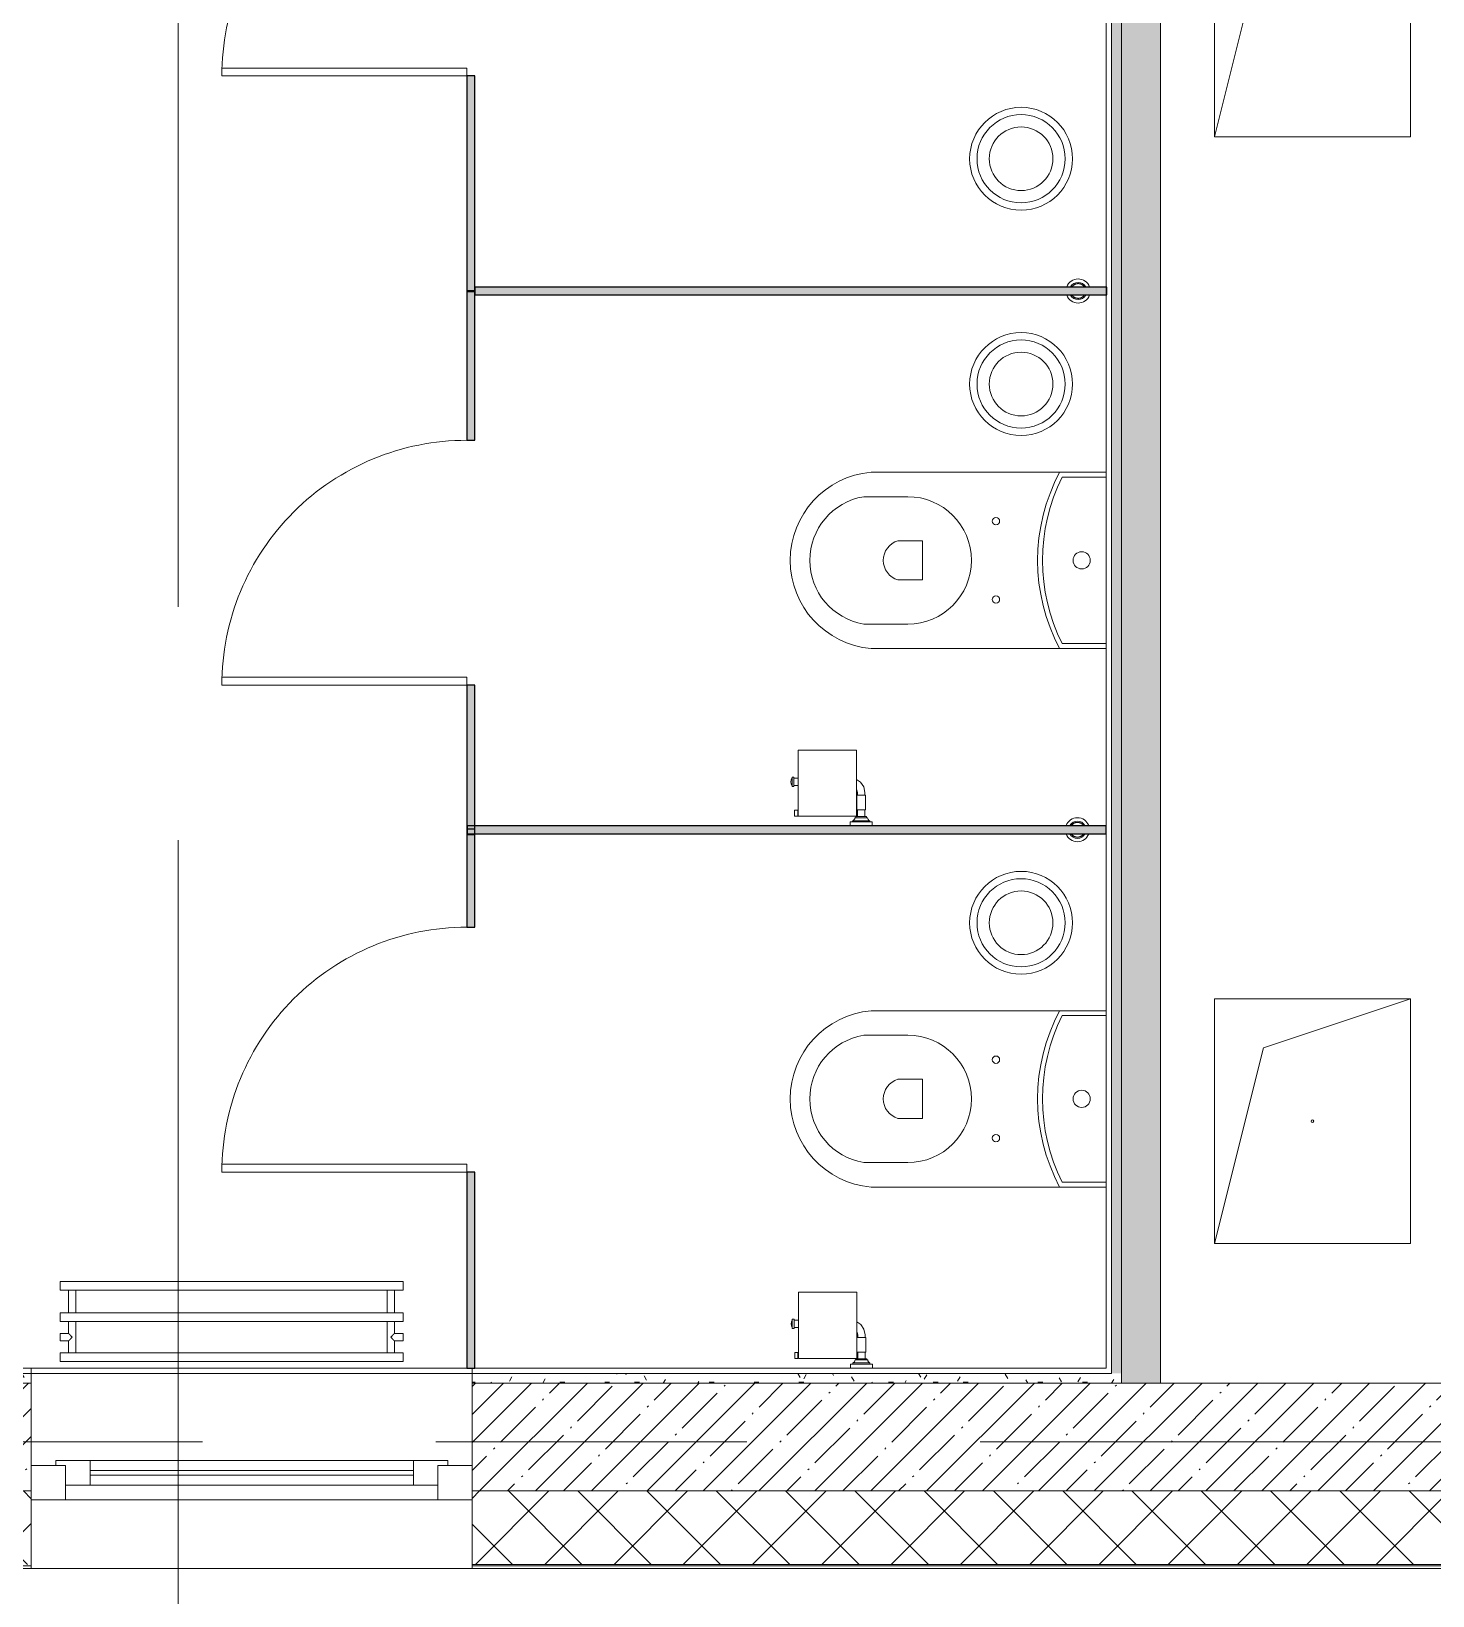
# Model space of a CAD drawing. Header units: millimetres. Extents: x 35111 to 235598, y -8553 to 29000.
# Drawn here: x 66160 to 69020, y -314 to 2880 of the extents above; entities that cross this region are included whole.
import ezdxf

# ---------------------------------------------------------------- set-up
doc = ezdxf.new("R2010")
doc.units = ezdxf.units.MM
doc.linetypes.add('Осевая', pattern=[3175, 635, -476.25, 1587.5, -476.25])
for name, color, linetype, lineweight in [('A-DETL-GENF', 7, 'Continuous', 9), ('A-DOOR', 7, 'Continuous', 9), ('A-GENM', 7, 'Continuous', 9), ('A-GENM-1', 7, 'Continuous', 25), ('A-GLAZ', 7, 'Continuous', 9), ('A-GLAZ-1', 7, 'Continuous', 13), ('A-WALL', 7, 'Continuous', 9), ('I-WALL', 7, 'Continuous', 9), ('M-EQPM', 7, 'Continuous', 9), ('P-SANR-FIXT', 7, 'Continuous', 9), ('Оси', 7, 'Continuous', 9), ('Оси-2', 7, 'Осевая', 9)]:
    doc.layers.add(name, color=color, linetype=linetype, lineweight=lineweight)
doc.layers.add('A-WALL-1', color=7, linetype='Continuous', lineweight=9, true_color=0x3c3c3c)
doc.layers.add('A-WALL-FNSH-1', color=7, linetype='Continuous', lineweight=9, true_color=0x3c3c3c)
pattern_1 = [(0, (0, 0), (121.92, 30.48), [10.058, -81.382, 10.058, -81.382, -487.68]), (0, (0, 0), (121.92, 30.48), [-182.88, 10.058, -172.822, 10.058, -81.382, -213.36]), (0, (0, 0), (121.92, 30.48), [-457.2, 10.058, -50.902, 10.058, -142.342]), (120, (45.72, 15.24), (-87.356454, 90.345817), [10.058, -81.382, 10.058, -81.382, -487.68]), (120, (45.72, 15.24), (-87.356454, 90.345817), [-182.88, 10.058, -172.822, 10.058, -81.382, -213.36]), (120, (45.72, 15.24), (-87.356454, 90.345817), [-457.2, 10.058, -50.902, 10.058, -142.342]), (240, (60.96, 76.2), (-34.563546, -120.825817), [10.058, -81.382, 10.058, -81.382, -487.68]), (240, (60.96, 76.2), (-34.563546, -120.825817), [-182.88, 10.058, -172.822, 10.058, -81.382, -213.36]), (240, (60.96, 76.2), (-34.563546, -120.825817), [-457.2, 10.058, -50.902, 10.058, -142.342])]

# ---------------------------------------------------------------- blocks, each defined once
blk = doc.blocks.new('120_Окно_СКБ_1Ст - 120_Окно_СКБ_1Ст 900х2500_h_-V19-План размещения напольных электротехнических лючков и розеток 3 этажа в осях 12-23')
at = {"layer": 'A-GLAZ'}
for p, q in [((450, -57), (-450, -57)), ((-450, -127), (-400, -127)), ((-330, -107), (330, -107)), ((330, -117), (-330, -117)), ((400, -127), (450, -127))]:
    blk.add_line(p, q, dxfattribs=at)
at = {"layer": 'A-GLAZ-1'}
for p, q in [((-450, -127), (-450, -57)), ((-450, -57), (-380, -57)), ((-380, -57), (-380, -127)), ((380, -127), (380, -57)), ((380, -57), (450, -57)), ((450, -57), (450, -127)), ((380, -87), (-380, -87)), ((-380, -87), (-380, -127)), ((-330, -137), (-330, -87)), ((330, -137), (330, -87)), ((380, -127), (380, -87)), ((-380, -127), (-450, -127)), ((-380, -127), (-400, -127)), ((-400, -127), (-400, -137)), ((450, -127), (380, -127)), ((400, -127), (380, -127)), ((400, -137), (400, -127)), ((-400, -137), (400, -137)), ((400, -137), (-400, -137))]:
    blk.add_line(p, q, dxfattribs=at)
blk = doc.blocks.new('GM_Отверстие прямоугольное _в плите_ - Отверстие-21609437-План размещения напольных электротехнических лючков и розеток 3 этажа в осях 12-23')
at = {"layer": 'A-GENM'}
for p, q in [((-200, -250), (-200, 250)), ((-200, 250), (200, 250)), ((200, 250), (-200, 250)), ((-200, 250), (-200, -250)), ((-100, 150), (200, 250)), ((200, 250), (200, -250)), ((200, -250), (200, 250)), ((-200, -250), (-100, 150)), ((200, -250), (-200, -250)), ((-200, -250), (200, -250))]:
    blk.add_line(p, q, dxfattribs=at)
for start, end in [(360, 180), (180, 360)]:
    blk.add_arc((0, 0), 2.5, start, end, dxfattribs=at)
blk = doc.blocks.new('radiator_prado_classic_z_tip_30_po exemplyaru - Classic Z Тип 30-500-30677900-План размещения напольных электротехнических лючков и розеток 3 этажа в осях 12-23')
at = {"layer": 'M-EQPM'}
for p, q in [((0, 228), (0, 210)), ((700, 228), (0, 228)), ((700, 210), (700, 228)), ((0, 210), (700, 210)), ((17.5, 210), (17.5, 164)), ((32.5, 164), (32.5, 210)), ((667.5, 210), (667.5, 164)), ((682.5, 164), (682.5, 210)), ((700, 164), (0, 164)), ((0, 164), (0, 146)), ((700, 146), (700, 164)), ((0, 146), (700, 146)), ((17.5, 146), (17.5, 121.5)), ((32.5, 82), (32.5, 146)), ((667.5, 146), (667.5, 82)), ((682.5, 121.5), (682.5, 146)), ((17.5, 121.5), (0, 121.5)), ((17.5, 121.5), (0, 121.5)), ((0, 121.5), (0, 121.2)), ((0, 106.5), (0, 121.5)), ((0, 121.2), (0, 121.2)), ((0, 106.8), (0, 106.5)), ((0, 106.8), (0, 106.8)), ((0, 106.5), (17.5, 106.5)), ((0, 106.5), (17.5, 106.5)), ((17.5, 106.5), (17.5, 82)), ((700, 121.5), (682.5, 121.5)), ((700, 121.5), (682.5, 121.5)), ((682.5, 82), (682.5, 106.5)), ((682.5, 106.5), (700, 106.5)), ((682.5, 106.5), (700, 106.5)), ((700, 121.5), (700, 106.5)), ((700, 121.2), (700, 121.5)), ((700, 121.5), (700, 121.2)), ((700, 121.2), (700, 121.5)), ((700, 106.5), (700, 106.8)), ((700, 106.8), (700, 106.5)), ((700, 106.5), (700, 106.8)), ((700, 82), (0, 82)), ((0, 82), (0, 64)), ((700, 64), (0, 64)), ((700, 64), (700, 82))]:
    blk.add_line(p, q, dxfattribs=at)
for points, knots in [([(25, 114), (24.5, 114.5), (23.6, 115.4), (22.4, 116.6), (21.6, 117.4), (21.1, 117.9), (20.8, 118.2), (20.5, 118.5), (20.2, 118.8), (19.8, 119.1), (19.6, 119.4), (19.3, 119.7), (19, 120), (18.7, 120.3), (18.5, 120.5), (18.3, 120.7), (18.1, 120.9), (17.9, 121.1), (17.8, 121.2), (17.7, 121.3), (17.5, 121.5), (17.5, 121.5), (17.5, 121.5)], [0, 0, 0, 0, 0.142857, 0.285714, 0.357143, 0.392857, 0.428571, 0.464286, 0.5, 0.535714, 0.571429, 0.607143, 0.642857, 0.678571, 0.714286, 0.75, 0.785714, 0.821429, 0.857143, 0.892857, 0.928571, 1, 1, 1, 1]), ([(17.5, 106.5), (17.5, 106.5), (17.5, 106.5), (17.7, 106.7), (17.8, 106.8), (17.9, 106.9), (18.1, 107.1), (18.3, 107.3), (18.5, 107.5), (18.7, 107.7), (19, 108), (19.3, 108.3), (19.6, 108.6), (19.8, 108.9), (20.3, 109.3), (20.7, 109.7), (21.1, 110.1), (21.6, 110.6), (22.4, 111.4), (23.6, 112.6), (24.5, 113.5), (25, 114)], [0, 0, 0, 0, 0.071429, 0.107143, 0.142857, 0.178571, 0.214286, 0.25, 0.285714, 0.321429, 0.357143, 0.392857, 0.428571, 0.464286, 0.5, 0.571429, 0.607143, 0.642857, 0.714286, 0.857143, 1, 1, 1, 1]), ([(675, 114), (675.5, 114.5), (676.4, 115.4), (677.6, 116.6), (678.4, 117.4), (678.9, 117.9), (679.2, 118.2), (679.5, 118.5), (679.8, 118.8), (680.1, 119.2), (680.4, 119.4), (680.7, 119.7), (681, 120), (681.3, 120.3), (681.5, 120.5), (681.7, 120.7), (681.9, 120.9), (682.1, 121.1), (682.2, 121.2), (682.3, 121.3), (682.5, 121.5), (682.5, 121.5), (682.5, 121.5)], [0, 0, 0, 0, 0.142857, 0.285714, 0.357143, 0.392857, 0.428571, 0.464286, 0.5, 0.535714, 0.571429, 0.607143, 0.642857, 0.678571, 0.714286, 0.75, 0.785714, 0.821429, 0.857143, 0.892857, 0.928571, 1, 1, 1, 1]), ([(682.5, 106.5), (682.5, 106.5), (682.5, 106.5), (682.3, 106.7), (682.2, 106.8), (682.1, 106.9), (681.9, 107.1), (681.7, 107.3), (681.5, 107.5), (681.3, 107.7), (681, 108), (680.7, 108.3), (680.4, 108.6), (680.1, 108.8), (679.7, 109.3), (679.3, 109.7), (678.9, 110.1), (678.4, 110.6), (677.6, 111.4), (676.4, 112.6), (675.5, 113.5), (675, 114)], [0, 0, 0, 0, 0.071429, 0.107143, 0.142857, 0.178571, 0.214286, 0.25, 0.285714, 0.321429, 0.357143, 0.392857, 0.428571, 0.464286, 0.5, 0.571429, 0.607143, 0.642857, 0.714286, 0.857143, 1, 1, 1, 1])]:
    blk.add_open_spline(points, degree=3, knots=knots, dxfattribs=at)
blk = doc.blocks.new('131_Сантехническая перегородка_Дверь_ поз_4 - СД-1-30830986-План размещения напольных электротехнических лючков и розеток 3 этажа в осях 12-23')
at = {"layer": 'A-GENM'}
for points in [[(-190, -8), (250, -8), (250, 8), (-190, 8)], [(750, -8), (1190, -8), (1190, 8), (750, 8)]]:
    blk.add_hatch(color=256, dxfattribs=at).paths.add_polyline_path(points)
at = {"layer": 'A-DOOR'}
for p, q in [((266, 508), (250, 508)), ((250, 8), (250, 508)), ((266, 8), (266, 508)), ((266, 8), (250, 8))]:
    blk.add_line(p, q, dxfattribs=at)
blk.add_arc((250, 8), 500, 360, 90, dxfattribs=at)
at = {"layer": 'A-GENM-1'}
for p, q in [((250, 8), (-190, 8)), ((-190, 8), (-190, -8)), ((250, -8), (250, 8)), ((1190, 8), (750, 8)), ((750, 8), (750, -8)), ((1190, -8), (1190, 8)), ((-190, -8), (250, -8)), ((750, -8), (1190, -8))]:
    blk.add_line(p, q, dxfattribs=at)
blk = doc.blocks.new('131_Сантехническая перегородка_Дверь - СД-1-30819167-План размещения напольных электротехнических лючков и розеток 3 этажа в осях 12-23')
at = {"layer": 'A-GENM'}
for points in [[(0, -8), (305.2, -8), (305.2, 8), (0, 8)], [(805.2, -8), (1110.4, -8), (1110.4, 8), (805.2, 8)]]:
    blk.add_hatch(color=256, dxfattribs=at).paths.add_polyline_path(points)
at = {"layer": 'A-DOOR'}
for p, q in [((321.2, 508), (305.2, 508)), ((305.2, 8), (305.2, 508)), ((321.2, 8), (321.2, 508)), ((321.2, 8), (305.2, 8))]:
    blk.add_line(p, q, dxfattribs=at)
blk.add_arc((305.2, 8), 500, 360, 90, dxfattribs=at)
at = {"layer": 'A-GENM-1'}
for p, q in [((305.2, 8), (0, 8)), ((0, 8), (0, -8)), ((305.2, -8), (305.2, 8)), ((1110.4, 8), (805.2, 8)), ((805.2, 8), (805.2, -8)), ((1110.4, -8), (1110.4, 8)), ((0, -8), (305.2, -8)), ((805.2, -8), (1110.4, -8))]:
    blk.add_line(p, q, dxfattribs=at)
blk = doc.blocks.new('131_Сантехническая перегородка_Дверь_сдвиг_ - СД-1-30823593-План размещения напольных электротехнических лючков и розеток 3 этажа в осях 12-23')
at = {"layer": 'A-GENM'}
for points in [[(0, -8), (400, -8), (400, 8), (0, 8)], [(900, -8), (1100, -8), (1100, 8), (900, 8)]]:
    blk.add_hatch(color=256, dxfattribs=at).paths.add_polyline_path(points)
at = {"layer": 'A-DOOR'}
for p, q in [((416, 508), (400, 508)), ((400, 8), (400, 508)), ((416, 8), (416, 508)), ((416, 8), (400, 8))]:
    blk.add_line(p, q, dxfattribs=at)
blk.add_arc((400, 8), 500, 360, 90, dxfattribs=at)
at = {"layer": 'A-GENM-1'}
for p, q in [((400, 8), (0, 8)), ((0, 8), (0, -8)), ((400, -8), (400, 8)), ((1100, 8), (900, 8)), ((900, 8), (900, -8)), ((1100, -8), (1100, 8)), ((0, -8), (400, -8)), ((900, -8), (1100, -8))]:
    blk.add_line(p, q, dxfattribs=at)
blk = doc.blocks.new('131_Сантехническая перегородка - СП-4-30819166-План размещения напольных электротехнических лючков и розеток 3 этажа в осях 12-23')
at = {"layer": 'A-GENM'}
blk.add_hatch(color=256, dxfattribs=at).paths.add_polyline_path([(1330, 8), (39.9, 8), (39.9, -8), (1330, -8)])
at = {"layer": 'A-GENM', "flags": 128}
for points in [[(111.4, 8), (111, 8.5), (110.7, 9), (110.3, 9.5), (109.9, 9.9), (109.5, 10.4), (109.1, 10.8), (108.6, 11.2), (108.2, 11.6), (107.7, 12), (107.2, 12.3), (106.7, 12.7), (106.2, 13), (105.7, 13.3), (105.2, 13.6), (104.6, 13.8), (104, 14), (103.5, 14.3), (102.9, 14.4), (102.3, 14.6), (101.7, 14.7), (101.1, 14.9), (100.6, 14.9), (100, 15), (99.4, 15.1), (98.7, 15.1), (98.1, 15.1), (97.5, 15), (96.9, 15), (96.3, 14.9), (95.8, 14.8), (95.2, 14.7), (94.6, 14.5), (94, 14.4), (93.4, 14.2), (92.9, 13.9), (92.3, 13.7), (91.8, 13.4), (91.2, 13.2), (90.7, 12.9), (90.2, 12.5), (89.7, 12.2), (89.2, 11.8), (88.8, 11.4), (88.3, 11), (87.9, 10.6), (87.5, 10.2), (87.1, 9.7), (86.7, 9.3), (86.3, 8.8), (86, 8.3), (85.8, 8)], [(85.8, -8), (86.1, -8.5), (86.5, -9), (86.9, -9.5), (87.2, -9.9), (87.6, -10.4), (88.1, -10.8), (88.5, -11.2), (89, -11.6), (89.4, -12), (89.9, -12.3), (90.4, -12.7), (90.9, -13), (91.5, -13.3), (92, -13.6), (92.6, -13.8), (93.1, -14), (93.7, -14.3), (94.3, -14.4), (94.8, -14.6), (95.4, -14.7), (96, -14.9), (96.6, -14.9), (97.2, -15), (97.8, -15.1), (98.4, -15.1), (99, -15.1), (99.6, -15), (100.2, -15), (100.8, -14.9), (101.4, -14.8), (102, -14.7), (102.6, -14.5), (103.2, -14.4), (103.7, -14.2), (104.3, -13.9), (104.8, -13.7), (105.4, -13.4), (105.9, -13.2), (106.4, -12.9), (106.9, -12.5), (107.4, -12.2), (107.9, -11.8), (108.4, -11.4), (108.8, -11), (109.3, -10.6), (109.7, -10.2), (110.1, -9.7), (110.5, -9.3), (110.8, -8.8), (111.2, -8.3), (111.4, -8)]]:
    blk.add_lwpolyline(points, dxfattribs=at)
at = {"layer": 'A-GENM'}
for radius, start, end in [(24.6, 19.9113, 160.0887), (17.6, 28.9731, 151.0269), (15.1, 78.8699, 146.2189), (15.1, 33.7811, 53.124), (24.6, 199.9113, 340.0887), (17.6, 208.9731, 331.0269), (15.1, 213.7811, 233.124), (15.1, 258.8699, 326.2189)]:
    blk.add_arc((98.6, 0), radius, start, end, dxfattribs=at)
at = {"layer": 'A-GENM-1'}
for p, q in [((1330, 8), (39.9, 8)), ((39.9, 8), (39.9, -8)), ((1330, -8), (1330, 8)), ((39.9, -8), (1330, -8))]:
    blk.add_line(p, q, dxfattribs=at)
blk = doc.blocks.new('131_Сантехническая перегородка - СП-4-29831414-План размещения напольных электротехнических лючков и розеток 3 этажа в осях 12-23')
at = {"layer": 'A-GENM'}
blk.add_hatch(color=256, dxfattribs=at).paths.add_polyline_path([(1330, 8), (25.5, 8), (25.5, -8), (1330, -8)])
at = {"layer": 'A-GENM', "flags": 128}
for points in [[(97, 8), (96.7, 8.5), (96.3, 9), (95.9, 9.5), (95.5, 9.9), (95.1, 10.4), (94.7, 10.8), (94.3, 11.2), (93.8, 11.6), (93.3, 12), (92.9, 12.3), (92.4, 12.7), (91.8, 13), (91.3, 13.3), (90.8, 13.6), (90.2, 13.8), (89.7, 14), (89.1, 14.3), (88.5, 14.4), (88, 14.6), (87.4, 14.7), (86.8, 14.9), (86.2, 14.9), (85.6, 15), (85, 15.1), (84.4, 15.1), (83.8, 15.1), (83.2, 15), (82.6, 15), (82, 14.9), (81.4, 14.8), (80.8, 14.7), (80.2, 14.5), (79.6, 14.4), (79.1, 14.2), (78.5, 13.9), (77.9, 13.7), (77.4, 13.4), (76.9, 13.2), (76.4, 12.9), (75.8, 12.5), (75.3, 12.2), (74.9, 11.8), (74.4, 11.4), (74, 11), (73.5, 10.6), (73.1, 10.2), (72.7, 9.7), (72.3, 9.3), (72, 8.8), (71.6, 8.3), (71.4, 8)], [(71.4, -8), (71.8, -8.5), (72.1, -9), (72.5, -9.5), (72.9, -9.9), (73.3, -10.4), (73.7, -10.8), (74.1, -11.2), (74.6, -11.6), (75.1, -12), (75.6, -12.3), (76.1, -12.7), (76.6, -13), (77.1, -13.3), (77.6, -13.6), (78.2, -13.8), (78.7, -14), (79.3, -14.3), (79.9, -14.4), (80.5, -14.6), (81.1, -14.7), (81.6, -14.9), (82.2, -14.9), (82.8, -15), (83.4, -15.1), (84, -15.1), (84.6, -15.1), (85.2, -15), (85.8, -15), (86.4, -14.9), (87, -14.8), (87.6, -14.7), (88.2, -14.5), (88.8, -14.4), (89.4, -14.2), (89.9, -13.9), (90.5, -13.7), (91, -13.4), (91.6, -13.2), (92.1, -12.9), (92.6, -12.5), (93.1, -12.2), (93.6, -11.8), (94, -11.4), (94.5, -11), (94.9, -10.6), (95.3, -10.2), (95.7, -9.7), (96.1, -9.3), (96.5, -8.8), (96.8, -8.3), (97, -8)]]:
    blk.add_lwpolyline(points, dxfattribs=at)
at = {"layer": 'A-GENM'}
for radius, start, end in [(24.6, 19.9113, 160.0887), (17.6, 28.9731, 151.0269), (15.1, 78.8699, 146.2189), (15.1, 33.7811, 53.124), (24.6, 199.9113, 340.0887), (17.6, 208.9731, 331.0269), (15.1, 213.7811, 233.124), (15.1, 258.8699, 326.2189)]:
    blk.add_arc((84.2, 0), radius, start, end, dxfattribs=at)
at = {"layer": 'A-GENM-1'}
for p, q in [((1330, 8), (25.5, 8)), ((25.5, 8), (25.5, -8)), ((1330, -8), (1330, 8)), ((25.5, -8), (1330, -8))]:
    blk.add_line(p, q, dxfattribs=at)
blk = doc.blocks.new('WC Seat_2 with Cistern-Wall Based - 640 x 360mm-30580118-План размещения напольных электротехнических лючков и розеток 3 этажа в осях 12-23')
at = {"layer": 'P-SANR-FIXT'}
for p, q in [((-55, 485.5), (-55, 100.5)), ((-5, 410.5), (-5, 500.5)), ((255, 500.5), (255, 410.5)), ((305, 100.5), (305, 485.5)), ((85, 430.5), (85, 380.5)), ((165, 380.5), (165, 430.5)), ((85, 380.5), (165, 380.5)), ((-55, 100.5), (-55, 5.5)), ((305, 5.5), (305, 100.5)), ((-45, 5.5), (-45, 95.6)), ((295, 95.6), (295, 5.5))]:
    blk.add_line(p, q, dxfattribs=at)
for centre, radius, start, end in [((125, 469.8), 180.7, 4.9791, 175.0209), ((125, 478.7), 131.8, 9.5273, 170.4727), ((125, 418.8), 41.7, 16.2602, 163.7398), ((125, 410.5), 130, 180, 360), ((45, 230.5), 7.5, 0, 180), ((45, 230.5), 7.5, 180, 360), ((205, 230.5), 7.5, 0, 180), ((205, 230.5), 7.5, 180, 360), ((125, -237), 382.5, 61.9275, 118.0725), ((125, -247), 382.5, 63.6122, 116.3878), ((125, 55.5), 17.5, 0, 180), ((125, 55.5), 17.5, 180, 360)]:
    blk.add_arc(centre, radius, start, end, dxfattribs=at)
blk = doc.blocks.new('мусорная корзина - Round_ Metal-30590745-План размещения напольных электротехнических лючков и розеток 3 этажа в осях 12-23')
at = {"layer": 'P-SANR-FIXT'}
for radius, start, end in [(105, 0, 180), (90, 360, 180), (65, 0, 180), (105, 180, 360), (90, 180, 360), (65, 180, 360)]:
    blk.add_arc((0, 0), radius, start, end, dxfattribs=at)
blk = doc.blocks.new('Sanitary_Toilet-Accessories_Gessi_Wall-mounted-paper-roll-holder-65449 - Chrome-30913797-План размещения напольных электротехнических лючков и розеток 3 этажа в осях 12-23')
at = {"layer": 'A-DETL-GENF'}
for p, q in [((67725.8, 305.6), (67727.1, 305.7)), ((67725.8, 248.5), (67725.8, 305.6)), ((67727.1, 305.7), (67843.1, 305.7)), ((67843.1, 305.7), (67844.8, 305.6)), ((67844.8, 305.6), (67844.8, 245.4)), ((67710.8, 241), (67711.4, 245)), ((67711.4, 237), (67710.8, 241)), ((67711.4, 245), (67713.3, 248.5)), ((67713.3, 233.5), (67711.4, 237)), ((67713.3, 248.5), (67713.3, 250.5)), ((67713.3, 250.5), (67716.8, 250.5)), ((67713.3, 233.5), (67713.3, 248.5)), ((67713.3, 231.5), (67713.3, 233.5)), ((67716.8, 231.5), (67713.3, 231.5)), ((67716.8, 250.5), (67716.8, 248.5)), ((67716.8, 233.5), (67716.8, 248.5)), ((67716.8, 248.5), (67725.8, 248.5)), ((67725.8, 233.5), (67716.8, 233.5)), ((67716.8, 233.5), (67716.8, 231.5)), ((67725.8, 248.5), (67725.8, 233.5)), ((67725.8, 180.7), (67725.8, 233.5)), ((67844.8, 225.9), (67844.8, 245.4)), ((67844.8, 245.4), (67853.1, 239.9)), ((67845.7, 224.5), (67844.8, 225.9)), ((67844.8, 225.9), (67844.8, 180.7)), ((67846.8, 219), (67845.7, 224.5)), ((67853.1, 239.9), (67859.5, 230.3)), ((67859.5, 230.3), (67861.8, 219)), ((67845.3, 183.5), (67845.3, 213.5)), ((67845.3, 213.5), (67846.8, 213.5)), ((67846.8, 213.5), (67846.8, 219)), ((67861.8, 213.5), (67846.8, 213.5)), ((67861.8, 219), (67861.8, 213.5)), ((67861.8, 213.5), (67863.3, 213.5)), ((67863.3, 213.5), (67863.3, 183.5)), ((67718.3, 170.7), (67718.3, 182.7)), ((67718.3, 182.7), (67724.8, 182.7)), ((67724.8, 170.7), (67718.3, 170.7)), ((67724.8, 182.7), (67724.8, 180.7)), ((67724.8, 172.7), (67724.8, 180.7)), ((67724.8, 180.7), (67725.8, 180.7)), ((67725.8, 172.7), (67724.8, 172.7)), ((67724.8, 172.7), (67724.8, 170.7)), ((67725.8, 180.7), (67725.8, 172.7)), ((67725.8, 170.7), (67725.8, 172.7)), ((67844.8, 170.7), (67725.8, 170.7)), ((67836.8, 161.5), (67838.5, 162.2)), ((67836.8, 161.5), (67871.7, 161.5)), ((67836.8, 159), (67836.8, 161.5)), ((67838.5, 162.2), (67840, 163.6)), ((67840, 163.6), (67841, 165.5)), ((67841, 165.5), (67841.3, 167.5)), ((67841.3, 167.5), (67843.3, 167.5)), ((67843.3, 167.5), (67843.3, 170)), ((67843.3, 170), (67846.8, 170)), ((67865.3, 167.5), (67843.3, 167.5)), ((67844.8, 180.7), (67844.8, 172.7)), ((67844.8, 180.7), (67846.8, 180.7)), ((67844.8, 172.7), (67844.8, 170.7)), ((67846.8, 172.7), (67844.8, 172.7)), ((67863.3, 170), (67844.8, 170)), ((67846.8, 183.5), (67845.3, 183.5)), ((67846.8, 183.5), (67861.8, 183.5)), ((67846.8, 180.7), (67846.8, 183.5)), ((67846.8, 172.7), (67846.8, 180.7)), ((67846.8, 170), (67846.8, 172.7)), ((67863.3, 183.5), (67861.8, 183.5)), ((67861.8, 183.5), (67861.8, 170)), ((67861.8, 170), (67865.3, 170)), ((67865.3, 170), (67865.3, 167.5)), ((67865.3, 167.5), (67867.3, 167.5)), ((67867.3, 167.5), (67867.6, 165.5)), ((67867.6, 165.5), (67868.5, 163.6)), ((67868.5, 163.6), (67870, 162.2)), ((67870, 162.2), (67871.7, 161.5)), ((67871.7, 161.5), (67871.8, 159)), ((67831.8, 151), (67831.8, 159)), ((67831.8, 159), (67836.8, 159)), ((67871.8, 159), (67836.8, 159)), ((67871.8, 159), (67876.8, 159)), ((67876.8, 159), (67876.8, 151))]:
    blk.add_line(p, q, dxfattribs=at)

msp = doc.modelspace()

# ---------------------------------------------------------------- hatches: boundary and pattern name
at = {"layer": 'A-WALL'}
h = msp.add_hatch(dxfattribs=at)
h.set_pattern_fill('FP_20', color=256, style=0, pattern_type=2)
h.set_pattern_definition([(45, (0, 0), (-70.71068, 70.71068), []), (135, (0, 0), (-70.71068, -70.71068), [])])
h.paths.add_polyline_path([(75700, -250), (75700, -100), (71560, -100), (71560, -250), (73179.2, -250)])
h.paths.add_polyline_path([(70660, -250), (70660, -100), (67060, -100), (67060, -250), (70267.5, -250)])
h.paths.add_polyline_path([(66160, -250), (66160, -100), (65160, -100), (65160, -250), (65899.8, -250)])
h.paths.add_polyline_path([(63710, -250), (64260, -250), (64260, -100), (63710, -100)])
h.paths.add_polyline_path([(61532.2, -250), (61610, -250), (61610, -100), (60910, -100), (60910, -250), (61410, -250)])
h.paths.add_polyline_path([(57810, -250), (57810, -100), (56627.1, -100), (56627.1, -250), (57164.6, -250)])
at = {"layer": 'I-WALL'}
h = msp.add_hatch(dxfattribs=at)
h.set_pattern_fill('FP_71', color=256, style=0, pattern_type=2)
h.set_pattern_definition(pattern_1)
h.paths.add_polyline_path([(68365, 140), (68385, 140), (68385, 3760), (68365, 3760), (68365, 590.2)])
h = msp.add_hatch(dxfattribs=at)
h.set_pattern_fill('FP_23', color=256, style=0, pattern_type=2)
h.set_pattern_definition([(135, (0, 0), (-75.43415, -75.43415), [106.68, -17.78, 3.556, -17.78]), (135, (0, 75.39), (-75.43415, -75.43415), []), (50, (0, 0), (127.52922, -11.15758), [13.335, -146.685]), (355, (0, 0), (-24.66966, 133.74002), [10.668, -117.348]), (100.451, (10.63, -0.93), (102.85973, 122.58178), [11.333, -124.663]), (46.184, (0, 35.56), (189.75516, -29.43036), [20.002, -220.027]), (96.636, (15.81, 33.1), (166.1822, 173.1996), [17, -186.995]), (351.184, (0, 35.56), (166.18393, 173.1976), [16.002, -176.022]), (21, (17.78, 26.67), (106.13027, -71.58603), [13.335, -146.685]), (326, (17.78, 26.67), (43.26188, 128.93175), [10.668, -117.348]), (71.451, (26.62, 20.7), (149.39198, 57.34505), [11.333, -124.663]), (37.5, (0, 0), (2.162228, 59.188357), [3.353, -112.573, 3.353, -115.773, -117.792]), (37.5, (0, 0), (2.162228, 59.188357), [-235.052, 3.353, -114.44]), (7.5, (0, 0), (46.77386, 70.12615), [3.353, -64.567, 3.353, -109.906, -44.894]), (7.5, (0, 0), (46.77386, 70.12615), [-181.178, 3.353, -41.542]), (327.5, (-39.65, 0), (94.91367, -4.010093), [3.353, -41.097, 3.353, -135.331, -184.023]), (327.5, (-39.65, 0), (94.91367, -4.010093), [-183.134, 3.353, -180.67]), (317.5, (-57.43, 0), (103.69057, 17.79882), [3.353, -54.432, 3.353, -88.748, -130.683]), (317.5, (-57.43, 0), (103.69057, 17.79882), [-149.885, 3.353, -127.33])])
h.paths.add_polyline_path([(68465, 120), (68465, 3760), (68385, 3760), (68385, 120)])
h = msp.add_hatch(dxfattribs=at)
h.set_pattern_fill('FP_71', color=256, style=0, pattern_type=2)
h.set_pattern_definition(pattern_1)
h.paths.add_polyline_path([(68385, 120), (68385, 140), (67060, 140), (67060, 120), (68083.6, 120)])
h.paths.add_polyline_path([(66160, 120), (66160, 140), (65930, 140), (65930, 120)])
h = msp.add_hatch(dxfattribs=at)
h.set_pattern_fill('FP_17', color=256, style=0, pattern_type=2)
h.set_pattern_definition([(45, (0, 0), (-57.02463, 57.02463), []), (45, (57.025, 0), (-57.02463, 57.02463), [100.806, -20.161, 3.353, -16.808])])
h.paths.add_polyline_path([(70660, -100), (70660, 120), (67060, 120), (67060, -100), (70267.5, -100)])
h.paths.add_polyline_path([(71860, -100), (71860, 120), (71560, 120), (71560, -100), (71723.3, -100)])
h.paths.add_polyline_path([(65910, -100), (66160, -100), (66160, 120), (65910, 120)])

# ---------------------------------------------------------------- linework, layer by layer
at = {"layer": 'A-WALL'}
for p, q in [((68365, 140), (68365, 3740)), ((68385, 120), (68385, 3760)), ((67060, 140), (68365, 140)), ((65910, 120), (66160, 120)), ((69165.9, 120), (67060, 120)), ((66160, -100), (65910, -100)), ((70660, -100), (67060, -100)), ((65160, -253), (66160, -253)), ((67060, -250), (70660, -250)), ((67060, -253), (70660, -253)), ((67060, -258), (66160, -258))]:
    msp.add_line(p, q, dxfattribs=at)
at = {"layer": 'A-WALL-1'}
for p, q in [((68465, 120), (68465, 3760)), ((66160, 140), (65941, 140)), ((66160, -250), (66160, 140)), ((67060, 140), (67060, -250))]:
    msp.add_line(p, q, dxfattribs=at)
at = {"layer": 'A-WALL-FNSH-1'}
for p, q in [((68354, 3729), (68354, 151)), ((66160, 151), (65930, 151)), ((66160, 140), (66160, 151)), ((68354, 151), (67060, 151)), ((67060, 151), (67060, 140)), ((66160, -258), (66160, -250)), ((67060, -250), (67060, -258)), ((65160, -258), (66160, -258)), ((67060, -258), (70660, -258))]:
    msp.add_line(p, q, dxfattribs=at)
at = {"layer": 'I-WALL'}
for p, q in [((66160, 151), (67049, 151)), ((66160, 140), (67060, 140))]:
    msp.add_line(p, q, dxfattribs=at)
at = {"layer": 'Оси'}
msp.add_line((66460, -1906.3), (66460, 593.7), dxfattribs=at)
at = {"layer": 'Оси-2'}
for p, q in [((66460, 593.7), (66460, 24850)), ((38410.7, 0), (82250, 0))]:
    msp.add_line(p, q, dxfattribs=at)

# ---------------------------------------------------------------- block references
at = {"layer": 'A-GENM'}
for name, p, rotation in [('131_Сантехническая перегородка_Дверь_ поз_4 - СД-1-30830986-План размещения напольных электротехнических лючков и розеток 3 этажа в осях 12-23', (67057, 2539), 89.99999999997657), ('131_Сантехническая перегородка - СП-4-30819166-План размещения напольных электротехнических лючков и розеток 3 этажа в осях 12-23', (68395.3, 2350), 180), ('131_Сантехническая перегородка_Дверь - СД-1-30819167-План размещения напольных электротехнических лючков и розеток 3 этажа в осях 12-23', (67057, 1240), 89.99999999997657), ('131_Сантехническая перегородка_Дверь_сдвиг_ - СД-1-30823593-План размещения напольных электротехнических лючков и розеток 3 этажа в осях 12-23', (67057, 151), 89.99999999997657), ('131_Сантехническая перегородка - СП-4-29831414-План размещения напольных электротехнических лючков и розеток 3 этажа в осях 12-23', (68379.5, 1250), 180)]:
    msp.add_blockref(name, p, dxfattribs=dict(at, rotation=rotation))
for p in [(68775, 2915), (68775, 655)]:
    msp.add_blockref('GM_Отверстие прямоугольное _в плите_ - Отверстие-21609437-План размещения напольных электротехнических лючков и розеток 3 этажа в осях 12-23', p, dxfattribs=at)
at = {"layer": 'A-GLAZ', "rotation": 180}
msp.add_blockref('120_Окно_СКБ_1Ст - 120_Окно_СКБ_1Ст 900х2500_h_-V19-План размещения напольных электротехнических лючков и розеток 3 этажа в осях 12-23', (66610, -175), dxfattribs=at)
at = {"layer": 'M-EQPM'}
msp.add_blockref('radiator_prado_classic_z_tip_30_po exemplyaru - Classic Z Тип 30-500-30677900-План размещения напольных электротехнических лючков и розеток 3 этажа в осях 12-23', (66218.7, 100), dxfattribs=at)
at = {"layer": 'P-SANR-FIXT'}
for name, p in [('мусорная корзина - Round_ Metal-30590745-План размещения напольных электротехнических лючков и розеток 3 этажа в осях 12-23', (68180.3, 2620)), ('мусорная корзина - Round_ Metal-30590745-План размещения напольных электротехнических лючков и розеток 3 этажа в осях 12-23', (68180.3, 2160)), ('Sanitary_Toilet-Accessories_Gessi_Wall-mounted-paper-roll-holder-65449 - Chrome-30913797-План размещения напольных электротехнических лючков и розеток 3 этажа в осях 12-23', (-0.4, 1107)), ('мусорная корзина - Round_ Metal-30590745-План размещения напольных электротехнических лючков и розеток 3 этажа в осях 12-23', (68180.3, 1060)), ('Sanitary_Toilet-Accessories_Gessi_Wall-mounted-paper-roll-holder-65449 - Chrome-30913797-План размещения напольных электротехнических лючков и розеток 3 этажа в осях 12-23', (0, 0))]:
    msp.add_blockref(name, p, dxfattribs=at)
at = {"layer": 'P-SANR-FIXT', "rotation": 89.99999999999986}
for p in [(68359.5, 1675), (68359.5, 575.5)]:
    msp.add_blockref('WC Seat_2 with Cistern-Wall Based - 640 x 360mm-30580118-План размещения напольных электротехнических лючков и розеток 3 этажа в осях 12-23', p, dxfattribs=at)

doc.saveas('drawing.dxf')
